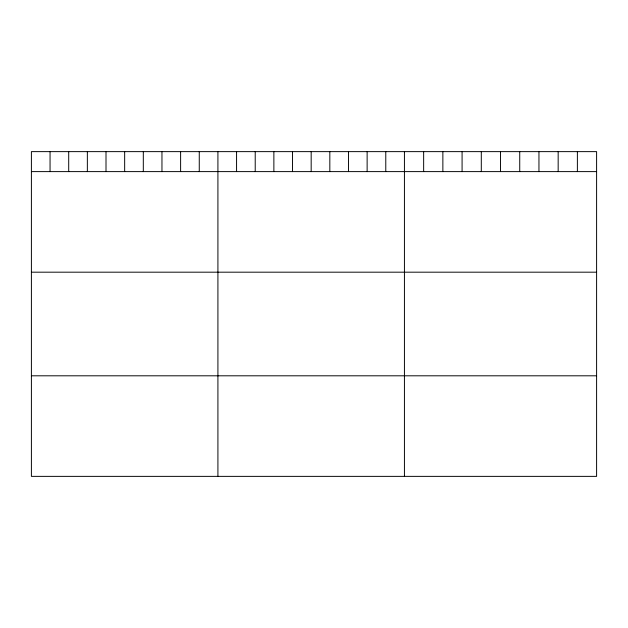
<?xml version="1.0" encoding="UTF-8"?>
<svg xmlns="http://www.w3.org/2000/svg" width="628" height="628" viewBox="0 0 628 628"><rect width="100%" height="100%" fill="white"/><g stroke="black" fill="none" stroke-linecap="round" stroke-linejoin="round"><path stroke-width="0.94" d="M596.6 171.609L596.6 476.369L31.4 476.369L31.4 151.631L596.6 151.631L596.6 171.609L31.4 171.609M31.4 272.183L596.6 272.183M31.4 375.803L596.6 375.803M577.383 151.631L577.383 171.609M558.166 151.631L558.166 171.609M538.95 151.631L538.95 171.609M519.733 151.631L519.733 171.609M500.516 151.631L500.516 171.609M481.299 151.631L481.299 171.609M462.082 151.631L462.082 171.609M442.866 151.631L442.866 171.609M423.649 151.631L423.649 171.609M404.432 151.631L404.432 476.369M385.78 151.631L385.78 171.609M367.129 151.631L367.129 171.609M348.477 151.631L348.477 171.609M329.826 151.631L329.826 171.609M311.174 151.631L311.174 171.609M292.522 151.631L292.522 171.609M273.871 151.631L273.871 171.609M255.219 151.631L255.219 171.609M236.568 151.631L236.568 171.609M217.916 151.631L217.916 476.369M199.264 151.631L199.264 171.609M180.613 151.631L180.613 171.609M161.961 151.631L161.961 171.609M143.31 151.631L143.31 171.609M124.658 151.631L124.658 171.609M106.006 151.631L106.006 171.609M87.355 151.631L87.355 171.609M68.703 151.631L68.703 171.609M50.052 151.631L50.052 171.609"/></g></svg>
